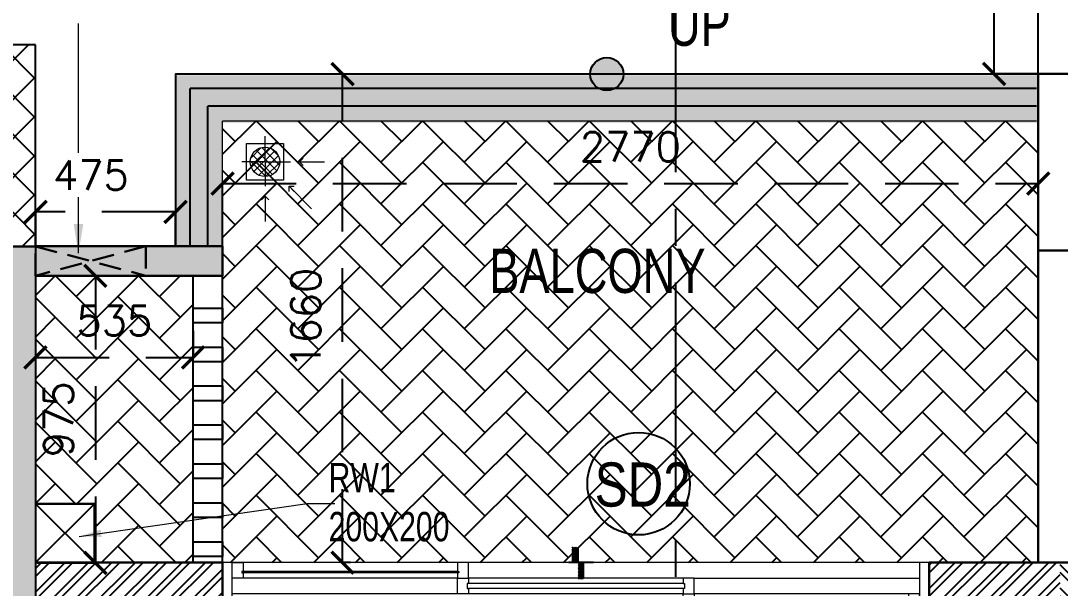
# Model space of a CAD drawing. Header units: millimetres. Extents: x 1180970 to 1231451, y -5737889 to -5695638.
# Drawn here: x 1202742 to 1206272, y -5702252 to -5700324 of the extents above; entities that cross this region are included whole.
import ezdxf
from ezdxf.enums import TextEntityAlignment as Align

# ---------------------------------------------------------------- set-up
doc = ezdxf.new("R2010")
doc.units = ezdxf.units.MM
doc.header["$LTSCALE"] = 1000
doc.header["$MEASUREMENT"] = 0
for name, pattern in [('2BHK-A - BACK$0$AUDIT_D_120904163729-0', [0]), ('2BHK-A - BACK$2$HIDDEN', [0.375, 0.25, -0.125]), ('AUDIT_D_120904163729-0', [0]), ('T8(T9 IS SIMILAR) - GROUND FLOOR - DIMENSION & TEXTING$0$AUDIT_D_120904163729-0', [0]), ('T8(T9 IS SIMILAR) - GROUND FLOOR - DIMENSION & TEXTING$0$HIDDEN', [0.375, 0.25, -0.125]), ('T8(T9 IS SIMILAR) - GROUND FLOOR ELEVATION$0$AUDIT_D_120904163729-0', [0]), ('T8_REFUGE COLUMNS$0$CENTER2', [1.125, 0.75, -0.125, 0.125, -0.125])]:
    doc.linetypes.add(name, pattern=pattern)
doc.layers.get('0').update_dxf_attribs({"linetype": 'AUDIT_D_120904163729-0'})
for name, color, linetype in [('2BHK-A - BACK$0$A-HATCH -160', 251, '2BHK-A - BACK$0$AUDIT_D_120904163729-0'), ('2BHK-A - BACK$0$a-tile drop', 3, 'Continuous'), ('2BHK-A - BACK$0$APT PLANS-typ$0$TILEDROP', 3, 'Continuous'), ('2BHK-A - BACK$1$A-DECK SUNK 125', 8, 'Continuous'), ('2BHK-A - BACK$1$A-Elev Feature-Chajja', 13, 'Continuous'), ('2BHK-A - BACK$1$CUT-OUT', 49, 'Continuous'), ('2BHK-A - BACK$1$ELE 1', 1, 'Continuous'), ('A-GARDEN PARTITION', 1, 'Continuous'), ('T8(T9 IS SIMILAR) - GROUND FLOOR - DIMENSION & TEXTING$0$A-DIMENSIONS', 2, 'T8(T9 IS SIMILAR) - GROUND FLOOR - DIMENSION & TEXTING$0$HIDDEN'), ('T8(T9 IS SIMILAR) - GROUND FLOOR - DIMENSION & TEXTING$0$A-RWS NOS.', 1, 'T8(T9 IS SIMILAR) - GROUND FLOOR - DIMENSION & TEXTING$0$AUDIT_D_120904163729-0'), ('T8(T9 IS SIMILAR) - GROUND FLOOR - DIMENSION & TEXTING$0$a-window-no', 125, 'Continuous'), ('T8(T9 IS SIMILAR) - GROUND FLOOR ELEVATION$0$A-WALL HATCH', 252, 'T8(T9 IS SIMILAR) - GROUND FLOOR ELEVATION$0$AUDIT_D_120904163729-0'), ('T8(T9 IS SIMILAR) - GROUND FLOOR ELEVATION$0$A-WALL-FEATURES', 6, 'T8(T9 IS SIMILAR) - GROUND FLOOR ELEVATION$0$AUDIT_D_120904163729-0'), ('T8(T9 IS SIMILAR) - GROUND FLOOR$0$$0$A-DECK SUNK 125', 8, 'Continuous'), ('T8(T9 IS SIMILAR) - GROUND FLOOR$0$B-AR-ANNO-E DECK FLOOR$0$a-text', 4, 'Continuous'), ('T8(T9 IS SIMILAR) - GROUND FLOOR$1$STAIRS', 1, 'Continuous'), ('T8_REFUGE COLUMNS$0$A-CENTERLINE', 193, 'T8_REFUGE COLUMNS$0$CENTER2'), ('T8_REFUGE COLUMNS$0$A-RCC COLS', 3, 'Continuous')]:
    doc.layers.add(name, color=color, linetype=linetype)
for name, color, linetype, lineweight in [('2BHK-A - BACK$1$$0$a-TOI-fixtures', 251, 'Continuous', 0), ('2BHK-A - BACK$1$A-WALL- 160', 6, 'Continuous', 30), ('2BHK-A - BACK$1$Ele', 8, 'Continuous', 15), ('2BHK-A - BACK$1$Window', 4, 'Continuous', 20), ('2BHK-A - BACK$2$a-TOI-fixtures', 251, 'Continuous', 0), ('T8(T9 IS SIMILAR) - GROUND FLOOR - DIMENSION & TEXTING$0$a-Text', 4, 'Continuous', 0), ('T8(T9 IS SIMILAR) - GROUND FLOOR - DIMENSION & TEXTING$0$R0-18-10-2014-T1-1st Podium Floor Plan$0$Text', 2, 'Continuous', 0), ('T8(T9 IS SIMILAR) - GROUND FLOOR$0$a-Text', 4, 'Continuous', 0), ('T8(T9 IS SIMILAR) - GROUND FLOOR$0$D&W', 8, 'Continuous', 25)]:
    doc.layers.add(name, color=color, linetype=linetype, lineweight=lineweight)
doc.layers.add('T8_REFUGE COLUMNS$0$COL-HATCH', color=7, linetype='Continuous', lineweight=25, true_color=0xa3a3a3)
doc.styles.add('2BHK-A - BACK$1$Romans 1', font='romans.shx', dxfattribs={"height": 100})
doc.styles.add('T8(T9 IS SIMILAR) - GROUND FLOOR - DIMENSION & TEXTING$0$ARIAL ARROW', font='swisscl.ttf')
doc.styles.add('T8(T9 IS SIMILAR) - GROUND FLOOR - DIMENSION & TEXTING$0$LODHA STANDERD', font='sanss___.ttf')
doc.styles.add('T8(T9 IS SIMILAR) - GROUND FLOOR - DIMENSION & TEXTING$0$Romans 1', font='romans.shx', dxfattribs={"height": 100})
doc.styles.add('T8(T9 IS SIMILAR) - GROUND FLOOR - DIMENSION & TEXTING$0$Tahoma', font='tahoma.ttf')
doc.styles.add('T8(T9 IS SIMILAR) - GROUND FLOOR$0$ARIAL ARROW', font='swisscl.ttf')
doc.dimstyles.new('2BHK-A - BACK$1$ALPINE S', dxfattribs={"dimscale": 0, "dimtxt": 100, "dimasz": 75, "dimexe": 0, "dimexo": 0, "dimgap": 75, "dimtad": 1, "dimdec": 0, "dimzin": 0, "dimdsep": 46, "dimtxsty": '2BHK-A - BACK$1$Romans 1', "dimblk": '2BHK-A - BACK$1$_ArchTick', "dimcen": 0.09, "dimclrd": 256, "dimclre": 256, "dimclrt": 7, "dimadec": 0, "dimazin": 0, "dimtfac": 1, "dimtdec": 0, "dimtofl": 0, "dimtmove": 1, "dimatfit": 0, "dimldrblk": '2BHK-A - BACK$1$_Open90', "dimfxl": 1, "dimtolj": 1, "dimtzin": 0, "dimarcsym": 0})
doc.dimstyles.new('T8(T9 IS SIMILAR) - GROUND FLOOR - DIMENSION & TEXTING$0$ALPINE S', dxfattribs={"dimscale": 0, "dimtxt": 100, "dimasz": 75, "dimexe": 0, "dimexo": 0, "dimgap": 75, "dimtad": 1, "dimdec": 0, "dimzin": 0, "dimdsep": 46, "dimtxsty": 'T8(T9 IS SIMILAR) - GROUND FLOOR - DIMENSION & TEXTING$0$Romans 1', "dimblk": 'T8(T9 IS SIMILAR) - GROUND FLOOR - DIMENSION & TEXTING$0$_ArchTick', "dimcen": 0.09, "dimclrd": 256, "dimclre": 256, "dimclrt": 7, "dimadec": 0, "dimazin": 0, "dimtfac": 1, "dimtdec": 0, "dimtofl": 0, "dimtmove": 1, "dimatfit": 0, "dimldrblk": 'T8(T9 IS SIMILAR) - GROUND FLOOR - DIMENSION & TEXTING$0$_Open90', "dimfxl": 1, "dimtolj": 1, "dimtzin": 0, "dimarcsym": 0})
doc.dimstyles.new('T8(T9 IS SIMILAR) - GROUND FLOOR - DIMENSION & TEXTING$0$SAMATA STD', dxfattribs={"dimtxt": 100, "dimasz": 50, "dimexe": 50, "dimexo": 50, "dimgap": 10, "dimtad": 0, "dimdec": 0, "dimrnd": 5, "dimzin": 0, "dimdsep": 46, "dimtxsty": 'T8(T9 IS SIMILAR) - GROUND FLOOR - DIMENSION & TEXTING$0$Tahoma', "dimblk": 'T8(T9 IS SIMILAR) - GROUND FLOOR - DIMENSION & TEXTING$0$_Origin2', "dimcen": -50, "dimdle": 50, "dimclrd": 7, "dimclre": 7, "dimclrt": 7, "dimadec": 0, "dimazin": 0, "dimtfac": 1, "dimtdec": 0, "dimtmove": 1, "dimatfit": 3, "dimfxl": 150, "dimtfill": 1, "dimtolj": 1, "dimtzin": 0, "dimlwd": -1, "dimlwe": -1, "dimarcsym": 0})

# ---------------------------------------------------------------- blocks, each defined once
blk = doc.blocks.new('2BHK-A - BACK$1$2400')
at = {"layer": '2BHK-A - BACK$1$Window', "color": 1, "lineweight": 13}
for p, q in [((1151176.5, -5692111.9), (1148842.5, -5692111.9)), ((1149607.5, -5692111.9), (1148880, -5692111.9)), ((1149607.5, -5692165.3), (1148880, -5692165.3)), ((1150373.7, -5692165.3), (1149645, -5692165.3)), ((1150411.2, -5692165.3), (1151176.5, -5692165.3)), ((1149607.5, -5692218.6), (1148842.5, -5692218.6)), ((1150373.7, -5692218.6), (1149645, -5692218.6)), ((1151139, -5692218.6), (1150411.2, -5692218.6)), ((1150373.7, -5692271.9), (1148842.5, -5692271.9)), ((1151139, -5692271.9), (1150411.2, -5692271.9))]:
    blk.add_line(p, q, dxfattribs=at)
at = {"layer": '2BHK-A - BACK$1$Window', "color": 5, "lineweight": 13}
for p, q in [((1149607.5, -5692142.2), (1148880, -5692142.2)), ((1149607.5, -5692146.7), (1148880, -5692146.7)), ((1150373.7, -5692183.8), (1149645, -5692183.8)), ((1150373.7, -5692200), (1149645, -5692200)), ((1151139, -5692237.2), (1150411.2, -5692237.2)), ((1151139, -5692253.3), (1150411.2, -5692253.3))]:
    blk.add_line(p, q, dxfattribs=at)
at = {"layer": '2BHK-A - BACK$1$Window', "color": 4, "lineweight": 13}
for points in [[(1148842.5, -5692111.9), (1148809.5, -5692111.9), (1148809.5, -5692271.9), (1148842.5, -5692271.9)], [(1148880, -5692146.7), (1148880, -5692165.3), (1148842.5, -5692165.3), (1148842.5, -5692111.9), (1148880, -5692111.9), (1148880, -5692142.2), (1148875.5, -5692142.2), (1148875.5, -5692146.7)], [(1149607.5, -5692146.7), (1149607.5, -5692165.3), (1149645, -5692165.3), (1149645, -5692111.9), (1149607.5, -5692111.9), (1149607.5, -5692142.2), (1149612, -5692142.2), (1149612, -5692146.7)], [(1151209.5, -5692111.9), (1151176.5, -5692111.9), (1151176.5, -5692271.9), (1151209.5, -5692271.9)], [(1149645, -5692200), (1149645, -5692218.6), (1149607.5, -5692218.6), (1149607.5, -5692165.3), (1149645, -5692165.3), (1149645, -5692183.8), (1149640.5, -5692183.8), (1149640.5, -5692200)], [(1150373.7, -5692200), (1150373.7, -5692218.6), (1150411.2, -5692218.6), (1150411.2, -5692165.3), (1150373.7, -5692165.3), (1150373.7, -5692183.8), (1150378.2, -5692183.8), (1150378.2, -5692200)], [(1150411.2, -5692253.3), (1150411.2, -5692271.9), (1150373.7, -5692271.9), (1150373.7, -5692218.6), (1150411.2, -5692218.6), (1150411.2, -5692237.2), (1150406.7, -5692237.2), (1150406.7, -5692253.3)], [(1151139, -5692253.3), (1151139, -5692271.9), (1151176.5, -5692271.9), (1151176.5, -5692218.6), (1151139, -5692218.6), (1151139, -5692237.2), (1151143.5, -5692237.2), (1151143.5, -5692253.3)]]:
    blk.add_lwpolyline(points, close=True, dxfattribs=at)
blk = doc.blocks.new('2BHK-A - BACK$0$TILE DROP -x')
at = {"layer": '2BHK-A - BACK$0$APT PLANS-typ$0$TILEDROP'}
h = blk.add_hatch(dxfattribs=at)
h.set_pattern_fill('ACET-2D-ANSI31', color=8, scale=27, angle=90, style=0)
h.set_pattern_definition([(135, (583590.9237, -2384968.1492), (-2.3864853865, -2.3864853865), [])])
h.paths.add_polyline_path([(-58303, -19205.9), (-58303, -19151.2), (-58284.2, -19151.2), (-58284.2, -19205.9)])
edge = h.paths.add_edge_path()
edge.add_line((-58303, -19258.5), (-58323.9, -19258.5))
edge.add_line((-58303, -19205.9), (-58303, -19258.5))
edge.add_line((-58323.7, -19205.9), (-58303, -19205.9))
edge.add_line((-58323.7, -19258.5), (-58323.7, -19205.9))
at = {"layer": '2BHK-A - BACK$0$APT PLANS-typ$0$TILEDROP', "color": 1}
blk.add_line((-58252, -19205.9), (-58336, -19205.9), dxfattribs=at)
at = {"layer": '2BHK-A - BACK$0$APT PLANS-typ$0$TILEDROP', "color": 20, "const_width": 3}
for points in [[(-58284.2, -19205.9), (-58284.2, -19151.2)], [(-58303, -19258.5), (-58303, -19205.9)], [(-58303, -19205.9), (-58284.2, -19205.9)]]:
    blk.add_lwpolyline(points, dxfattribs=at)
blk = doc.blocks.new('2BHK-A - BACK$2$$0$Type-A-First Floor Plan-bottom-up$0$FLOOR TRAP-flat-6')
h = blk.add_hatch()
h.set_pattern_fill('ACET-2D-_USER', color=0, scale=20, angle=45, style=0, double=1, pattern_type=0)
h.set_pattern_definition([(45, (-789896.981, 5385770.066), (-14.142135624, 14.142135624), []), (135, (-789896.981, 5385770.066), (-14.142135624, -14.142135624), [])])
edge = h.paths.add_edge_path()
edge.add_arc((150, 150), 50, 0, 360)
at = {"color": 0}
for q in [(150, 228.6), (67.6, 150), (237.4, 150), (150, 63.6)]:
    blk.add_line((150, 150), q, dxfattribs=at)
blk.add_lwpolyline([(87.5, 212.5), (212.5, 212.5), (212.5, 87.5), (87.5, 87.5)], close=True, dxfattribs=at)
blk.add_circle((150, 150), 50, dxfattribs=at)
blk = doc.blocks.new('2BHK-A - BACK$1$_ArchTick')
at = {"color": 0, "linetype": 'ByBlock', "const_width": 0.15}
blk.add_lwpolyline([(-0.5, -0.5), (0.5, 0.5)], dxfattribs=at)
blk = doc.blocks.new('2BHK-A - BACK$1$_Open90')
at = {"color": 0, "linetype": 'ByBlock', "lineweight": -2}
for p, q in [((0, 0), (-1, 0)), ((-0.5, 0.5), (0, 0)), ((0, 0), (-0.5, -0.5))]:
    blk.add_line(p, q, dxfattribs=at)
blk = doc.blocks.new('T8_REFUGE COLUMNS')
at = {"layer": 'T8_REFUGE COLUMNS$0$COL-HATCH', "linetype": 'ByBlock'}
h = blk.add_hatch(color=256, dxfattribs=at)
h.dxf.hatch_style = 1
h.paths.add_polyline_path([(1202492.1, -5701089.9), (1202792.1, -5701089.9), (1202792.1, -5705299.9), (1202492.1, -5705299.9)])
at = {"layer": 'T8_REFUGE COLUMNS$0$A-CENTERLINE'}
blk.add_line((1204967.1, -5719963), (1204967.1, -5698299.6), dxfattribs=at)
at = {"layer": 'T8_REFUGE COLUMNS$0$A-RCC COLS', "linetype": 'ByBlock'}
blk.add_lwpolyline([(1202492.1, -5701089.9), (1202792.1, -5701089.9), (1202792.1, -5705299.9), (1202492.1, -5705299.9)], close=True, dxfattribs=at)
blk = doc.blocks.new('T8(T9 IS SIMILAR) - GROUND FLOOR ELEVATION')
at = {"layer": 'T8(T9 IS SIMILAR) - GROUND FLOOR ELEVATION$0$A-WALL HATCH', "linetype": 'ByBlock'}
h = blk.add_hatch(dxfattribs=at)
h.set_pattern_fill('ANSI37', color=256, scale=750)
h.set_pattern_definition([(45, (-0.1, -0.21), (-66.2912607, 66.2912607), []), (135, (-0.1, -0.21), (-66.2912607, -66.2912607), [])])
h.paths.add_polyline_path([(1186632.3, -5709913.9), (1186432.3, -5709913.9), (1186432.3, -5708154.2), (1186632.3, -5708154.2)])
h.paths.add_polyline_path([(1190032.3, -5708154), (1190232.6, -5708154), (1190232.6, -5709913.7), (1190032.3, -5709913.7)])
h.paths.add_polyline_path([(1202792.3, -5700405.8), (1202592.3, -5700405.8), (1202592.3, -5701090.3), (1202792.3, -5701090.3)])
h.paths.add_polyline_path([(1209952.2, -5700405.8), (1209752.2, -5700405.8), (1209752.2, -5701092), (1209952.2, -5701092)])
h.paths.add_polyline_path([(1222512.1, -5708154), (1222311.7, -5708154), (1222311.7, -5709913.7), (1222512.1, -5709913.7)])
h.paths.add_polyline_path([(1225912.1, -5709913.9), (1226112.1, -5709913.9), (1226112.1, -5708154.2), (1225912.1, -5708154.2)])
h.paths.add_polyline_path([(1209852.3, -5729369.1), (1210052.3, -5729369.1), (1210052.3, -5728684.2), (1209852.3, -5728684.2)])
h.paths.add_polyline_path([(1202692.1, -5729369.1), (1202492, -5729369.1), (1202492, -5728684.2), (1202692.1, -5728684.2)])
at = {"layer": 'T8(T9 IS SIMILAR) - GROUND FLOOR ELEVATION$0$A-WALL-FEATURES', "linetype": 'ByBlock'}
blk.add_lwpolyline([(1202792.3, -5700405.8), (1202592.3, -5700405.8), (1202592.3, -5701090.3), (1202792.3, -5701090.3)], close=True, dxfattribs=at)
blk = doc.blocks.new('T8(T9 IS SIMILAR) - GROUND FLOOR$1$A$C29262D9E')
at = {"layer": 'T8(T9 IS SIMILAR) - GROUND FLOOR$1$STAIRS'}
h = blk.add_hatch(color=7, dxfattribs=at)
edge = h.paths.add_edge_path()
edge.add_arc((0, 0), 0.075, 0, 360)
at = {"layer": 'T8(T9 IS SIMILAR) - GROUND FLOOR$1$STAIRS', "color": 7}
blk.add_circle((0, 0), 0.075, dxfattribs=at)
blk = doc.blocks.new('T8(T9 IS SIMILAR) - GROUND FLOOR - DIMENSION & TEXTING$0$_ArchTick')
at = {"color": 0, "linetype": 'ByBlock', "const_width": 0.15}
blk.add_lwpolyline([(-0.5, -0.5), (0.5, 0.5)], dxfattribs=at)
blk = doc.blocks.new('*D674')
at = {"layer": 'T8(T9 IS SIMILAR) - GROUND FLOOR - DIMENSION & TEXTING$0$A-DIMENSIONS', "linetype": 'T8(T9 IS SIMILAR) - GROUND FLOOR - DIMENSION & TEXTING$0$HIDDEN', "lineweight": -2, "transparency": 16777216}
for p, q in [((1202791.9, -5701377.5), (1202791.9, -5701467.8)), ((1203327.3, -5701377.5), (1203327.3, -5701467.8))]:
    blk.add_line(p, q, dxfattribs=at)
at = {"layer": 'T8(T9 IS SIMILAR) - GROUND FLOOR - DIMENSION & TEXTING$0$A-DIMENSIONS', "lineweight": -2, "transparency": 16777216}
blk.add_line((1202791.9, -5701467.8), (1203327.3, -5701467.8), dxfattribs=at)
at = {"layer": 'T8(T9 IS SIMILAR) - GROUND FLOOR - DIMENSION & TEXTING$0$A-DIMENSIONS', "linetype": 'ByBlock', "lineweight": -2, "transparency": 16777216, "xscale": 75, "yscale": 75, "zscale": 75, "rotation": 180}
blk.add_blockref('T8(T9 IS SIMILAR) - GROUND FLOOR - DIMENSION & TEXTING$0$_ArchTick', (1202791.9, -5701467.8), dxfattribs=at)
at = {"layer": 'T8(T9 IS SIMILAR) - GROUND FLOOR - DIMENSION & TEXTING$0$A-DIMENSIONS', "linetype": 'ByBlock', "lineweight": -2, "transparency": 16777216, "xscale": 75, "yscale": 75, "zscale": 75}
blk.add_blockref('T8(T9 IS SIMILAR) - GROUND FLOOR - DIMENSION & TEXTING$0$_ArchTick', (1203327.3, -5701467.8), dxfattribs=at)
at = {"layer": 'T8(T9 IS SIMILAR) - GROUND FLOOR - DIMENSION & TEXTING$0$A-DIMENSIONS', "color": 7, "linetype": 'ByBlock', "transparency": 16777216, "insert": (1203059.6, -5701342.8), "char_height": 100, "attachment_point": 5, "style": 'T8(T9 IS SIMILAR) - GROUND FLOOR - DIMENSION & TEXTING$0$Romans 1'}
blk.add_mtext('\\A1;535', dxfattribs=at)
blk = doc.blocks.new('T8(T9 IS SIMILAR) - GROUND FLOOR - DIMENSION & TEXTING$0$_Open90')
at = {"color": 0, "linetype": 'ByBlock', "lineweight": -2}
for p, q in [((-0.5, 0.5), (0, 0)), ((0, 0), (-1, 0)), ((0, 0), (-0.5, -0.5))]:
    blk.add_line(p, q, dxfattribs=at)
blk = doc.blocks.new('*D675')
at = {"layer": 'T8(T9 IS SIMILAR) - GROUND FLOOR - DIMENSION & TEXTING$0$A-DIMENSIONS', "linetype": 'T8(T9 IS SIMILAR) - GROUND FLOOR - DIMENSION & TEXTING$0$HIDDEN', "lineweight": -2, "transparency": 16777216}
for p, q in [((1202798.4, -5701190.3), (1202995.4, -5701190.3)), ((1202798.4, -5702165.8), (1202995.4, -5702165.8))]:
    blk.add_line(p, q, dxfattribs=at)
at = {"layer": 'T8(T9 IS SIMILAR) - GROUND FLOOR - DIMENSION & TEXTING$0$A-DIMENSIONS', "lineweight": -2, "transparency": 16777216}
blk.add_line((1202995.4, -5701190.3), (1202995.4, -5702165.8), dxfattribs=at)
at = {"layer": 'T8(T9 IS SIMILAR) - GROUND FLOOR - DIMENSION & TEXTING$0$A-DIMENSIONS', "linetype": 'ByBlock', "lineweight": -2, "transparency": 16777216, "xscale": 75, "yscale": 75, "zscale": 75}
for p, rotation in [((1202995.4, -5701190.3), 90), ((1202995.4, -5702165.8), 270)]:
    blk.add_blockref('T8(T9 IS SIMILAR) - GROUND FLOOR - DIMENSION & TEXTING$0$_ArchTick', p, dxfattribs=dict(at, rotation=rotation))
at = {"layer": 'T8(T9 IS SIMILAR) - GROUND FLOOR - DIMENSION & TEXTING$0$A-DIMENSIONS', "color": 7, "linetype": 'ByBlock', "transparency": 16777216, "insert": (1202870.4, -5701678), "char_height": 100, "attachment_point": 5, "rotation": 90, "style": 'T8(T9 IS SIMILAR) - GROUND FLOOR - DIMENSION & TEXTING$0$Romans 1'}
blk.add_mtext('\\A1;975', dxfattribs=at)
blk = doc.blocks.new('*D676')
at = {"layer": 'T8(T9 IS SIMILAR) - GROUND FLOOR - DIMENSION & TEXTING$0$A-DIMENSIONS', "linetype": 'T8(T9 IS SIMILAR) - GROUND FLOOR - DIMENSION & TEXTING$0$HIDDEN', "lineweight": -2, "transparency": 16777216}
for p, q in [((1203427.3, -5701091.3), (1203427.3, -5700876.8)), ((1206197.3, -5701091.3), (1206197.3, -5700876.8))]:
    blk.add_line(p, q, dxfattribs=at)
at = {"layer": 'T8(T9 IS SIMILAR) - GROUND FLOOR - DIMENSION & TEXTING$0$A-DIMENSIONS', "lineweight": -2, "transparency": 16777216}
blk.add_line((1203427.3, -5700876.8), (1206197.3, -5700876.8), dxfattribs=at)
at = {"layer": 'T8(T9 IS SIMILAR) - GROUND FLOOR - DIMENSION & TEXTING$0$A-DIMENSIONS', "linetype": 'ByBlock', "lineweight": -2, "transparency": 16777216, "xscale": 75, "yscale": 75, "zscale": 75, "rotation": 180}
blk.add_blockref('T8(T9 IS SIMILAR) - GROUND FLOOR - DIMENSION & TEXTING$0$_ArchTick', (1203427.3, -5700876.8), dxfattribs=at)
at = {"layer": 'T8(T9 IS SIMILAR) - GROUND FLOOR - DIMENSION & TEXTING$0$A-DIMENSIONS', "linetype": 'ByBlock', "lineweight": -2, "transparency": 16777216, "xscale": 75, "yscale": 75, "zscale": 75}
blk.add_blockref('T8(T9 IS SIMILAR) - GROUND FLOOR - DIMENSION & TEXTING$0$_ArchTick', (1206197.3, -5700876.8), dxfattribs=at)
at = {"layer": 'T8(T9 IS SIMILAR) - GROUND FLOOR - DIMENSION & TEXTING$0$A-DIMENSIONS', "color": 7, "linetype": 'ByBlock', "transparency": 16777216, "insert": (1204812.3, -5700751.8), "char_height": 100, "attachment_point": 5, "style": 'T8(T9 IS SIMILAR) - GROUND FLOOR - DIMENSION & TEXTING$0$Romans 1'}
blk.add_mtext('\\A1;2770', dxfattribs=at)
blk = doc.blocks.new('*D677')
at = {"layer": 'T8(T9 IS SIMILAR) - GROUND FLOOR - DIMENSION & TEXTING$0$A-DIMENSIONS', "linetype": 'T8(T9 IS SIMILAR) - GROUND FLOOR - DIMENSION & TEXTING$0$HIDDEN', "lineweight": -2, "transparency": 16777216}
for p, q in [((1203861.5, -5700504.6), (1203835, -5700504.6)), ((1203861.6, -5702164.8), (1203835, -5702164.8))]:
    blk.add_line(p, q, dxfattribs=at)
at = {"layer": 'T8(T9 IS SIMILAR) - GROUND FLOOR - DIMENSION & TEXTING$0$A-DIMENSIONS', "lineweight": -2, "transparency": 16777216}
blk.add_line((1203835, -5702164.8), (1203835, -5700504.6), dxfattribs=at)
at = {"layer": 'T8(T9 IS SIMILAR) - GROUND FLOOR - DIMENSION & TEXTING$0$A-DIMENSIONS', "linetype": 'ByBlock', "lineweight": -2, "transparency": 16777216, "xscale": 75, "yscale": 75, "zscale": 75}
for p, rotation in [((1203835, -5700504.6), 90), ((1203835, -5702164.8), 270)]:
    blk.add_blockref('T8(T9 IS SIMILAR) - GROUND FLOOR - DIMENSION & TEXTING$0$_ArchTick', p, dxfattribs=dict(at, rotation=rotation))
at = {"layer": 'T8(T9 IS SIMILAR) - GROUND FLOOR - DIMENSION & TEXTING$0$A-DIMENSIONS', "color": 7, "linetype": 'ByBlock', "transparency": 16777216, "insert": (1203710, -5701334.7), "char_height": 100, "attachment_point": 5, "rotation": 90, "style": 'T8(T9 IS SIMILAR) - GROUND FLOOR - DIMENSION & TEXTING$0$Romans 1'}
blk.add_mtext('\\A1;1660', dxfattribs=at)
blk = doc.blocks.new('T8(T9 IS SIMILAR) - GROUND FLOOR - DIMENSION & TEXTING$0$WINDOW TAG')
at = {"layer": 'T8(T9 IS SIMILAR) - GROUND FLOOR - DIMENSION & TEXTING$0$a-window-no'}
blk.add_circle((0, 0), 174.1, dxfattribs=at)
at = {"layer": 'T8(T9 IS SIMILAR) - GROUND FLOOR - DIMENSION & TEXTING$0$a-window-no', "style": 'T8(T9 IS SIMILAR) - GROUND FLOOR - DIMENSION & TEXTING$0$LODHA STANDERD'}
blk.add_attdef('WINDOW', text='', height=150, dxfattribs=at).set_placement((11.3, 2.8), align=Align.MIDDLE_CENTER)
blk = doc.blocks.new('T8(T9 IS SIMILAR) - GROUND FLOOR - DIMENSION & TEXTING$0$_Origin2')
at = {"color": 0, "linetype": 'ByBlock', "lineweight": -2}
blk.add_line((-0.5, 0), (-1, 0), dxfattribs=at)
for radius in [0.5, 0.25]:
    blk.add_circle((0, 0), radius, dxfattribs=at)
blk = doc.blocks.new('*D378')
at = {"layer": 'T8(T9 IS SIMILAR) - GROUND FLOOR - DIMENSION & TEXTING$0$A-DIMENSIONS', "linetype": 'T8(T9 IS SIMILAR) - GROUND FLOOR - DIMENSION & TEXTING$0$HIDDEN', "lineweight": -2, "transparency": 16777216}
for p, q in [((1202792.7, -5701090.3), (1202792.7, -5700973)), ((1203267.5, -5701089.9), (1203267.5, -5700973))]:
    blk.add_line(p, q, dxfattribs=at)
at = {"layer": 'T8(T9 IS SIMILAR) - GROUND FLOOR - DIMENSION & TEXTING$0$A-DIMENSIONS', "lineweight": -2, "transparency": 16777216}
blk.add_line((1203267.5, -5700973), (1202792.7, -5700973), dxfattribs=at)
at = {"layer": 'T8(T9 IS SIMILAR) - GROUND FLOOR - DIMENSION & TEXTING$0$A-DIMENSIONS', "linetype": 'ByBlock', "lineweight": -2, "transparency": 16777216, "xscale": 75, "yscale": 75, "zscale": 75}
blk.add_blockref('T8(T9 IS SIMILAR) - GROUND FLOOR - DIMENSION & TEXTING$0$_ArchTick', (1203267.5, -5700973), dxfattribs=at)
at = {"layer": 'T8(T9 IS SIMILAR) - GROUND FLOOR - DIMENSION & TEXTING$0$A-DIMENSIONS', "color": 7, "linetype": 'ByBlock', "transparency": 16777216, "insert": (1202980.1, -5700848), "char_height": 100, "attachment_point": 5, "style": 'T8(T9 IS SIMILAR) - GROUND FLOOR - DIMENSION & TEXTING$0$Romans 1', "bg_fill": 3, "box_fill_scale": 1.25, "bg_fill_color": 256, "bg_fill_true_color": 13158600, "bg_fill_transparency": 0}
blk.add_mtext('\\A1;475', dxfattribs=at)
at = {"layer": 'T8(T9 IS SIMILAR) - GROUND FLOOR - DIMENSION & TEXTING$0$A-DIMENSIONS', "linetype": 'ByBlock', "lineweight": -2, "transparency": 16777216, "xscale": 75, "yscale": 75, "zscale": 75, "rotation": 180}
blk.add_blockref('T8(T9 IS SIMILAR) - GROUND FLOOR - DIMENSION & TEXTING$0$_ArchTick', (1202792.7, -5700973), dxfattribs=at)
blk = doc.blocks.new('*D492')
at = {"layer": 'T8(T9 IS SIMILAR) - GROUND FLOOR - DIMENSION & TEXTING$0$A-DIMENSIONS', "linetype": 'T8(T9 IS SIMILAR) - GROUND FLOOR - DIMENSION & TEXTING$0$HIDDEN', "lineweight": -2, "transparency": 16777216}
for p, q in [((1206199.5, -5697816.1), (1206047.7, -5697816.1)), ((1206199, -5700504), (1206047.7, -5700504))]:
    blk.add_line(p, q, dxfattribs=at)
at = {"layer": 'T8(T9 IS SIMILAR) - GROUND FLOOR - DIMENSION & TEXTING$0$A-DIMENSIONS', "lineweight": -2, "transparency": 16777216}
blk.add_line((1206047.7, -5700504), (1206047.7, -5697816.1), dxfattribs=at)
at = {"layer": 'T8(T9 IS SIMILAR) - GROUND FLOOR - DIMENSION & TEXTING$0$A-DIMENSIONS', "linetype": 'ByBlock', "lineweight": -2, "transparency": 16777216, "xscale": 75, "yscale": 75, "zscale": 75}
for p, rotation in [((1206047.7, -5697816.1), 90), ((1206047.7, -5700504), 270)]:
    blk.add_blockref('T8(T9 IS SIMILAR) - GROUND FLOOR - DIMENSION & TEXTING$0$_ArchTick', p, dxfattribs=dict(at, rotation=rotation))
at = {"layer": 'T8(T9 IS SIMILAR) - GROUND FLOOR - DIMENSION & TEXTING$0$A-DIMENSIONS', "color": 7, "linetype": 'ByBlock', "transparency": 16777216, "insert": (1205922.7, -5699160.1), "char_height": 100, "attachment_point": 5, "rotation": 90, "style": 'T8(T9 IS SIMILAR) - GROUND FLOOR - DIMENSION & TEXTING$0$Romans 1'}
blk.add_mtext('\\A1;2688', dxfattribs=at)
blk = doc.blocks.new('2BHK-A - BACK$1$A$C1DA736AB')
at = {"color": 0, "linetype": 'ByBlock'}
for points in [[(117, 0.4, 0), (202.3, 0.4, 0)], [(81.7, -82.8, 0), (158.2, -159.9, 0)], [(0.4, -117, 0), (0.4, -202.3, 0)]]:
    blk.add_leader(points, dimstyle='2BHK-A - BACK$1$ALPINE S', override={"dimscale": 1, "dimasz": 25, "dimtad": 0, "dimfxl": 5, "dimtfill": 1, "dimarcsym": 1}, dxfattribs=at)
blk = doc.blocks.new('2BHK-A - BACK')
at = {"layer": '2BHK-A - BACK$0$A-HATCH -160', "linetype": 'ByBlock'}
h = blk.add_hatch(dxfattribs=at)
h.set_pattern_fill('ZIGZAG', color=256, scale=250)
h.set_pattern_definition([(9e-15, (-0.22, 0.45), (31.25, 31.25), [31.25, -31.25]), (90, (31.03, 0.45), (-31.25, 31.25), [31.25, -31.25])])
h.paths.add_polyline_path([(1196642.1, -5706299.9), (1198342.2, -5706299.9), (1198342.2, -5706399.9), (1196642.1, -5706399.9)])
h.paths.add_polyline_path([(1199382.6, -5705299.9), (1199382.6, -5705199.9), (1201592.2, -5705199.9), (1201592.2, -5705299.9), (1200442.1, -5705299.9), (1200442.1, -5705399.9), (1200342.1, -5705399.9), (1200342.1, -5705299.9)])
h.paths.add_polyline_path([(1200442.1, -5706399.9), (1201341.8, -5706399.9), (1201341.8, -5706299.9), (1200442.1, -5706299.9)])
h.paths.add_polyline_path([(1202091.8, -5706299.9), (1202691.8, -5706299.9), (1202691.8, -5706399.9), (1202091.8, -5706399.9)])
h.paths.add_polyline_path([(1204892.1, -5708749.5), (1204992.1, -5708749.5), (1204992.1, -5707999.9), (1204892.1, -5707999.9)])
h.paths.add_polyline_path([(1204892.1, -5709649.5), (1204992.1, -5709649.5), (1204992.1, -5710549.5), (1204892.1, -5710549.5)])
h.paths.add_polyline_path([(1200142, -5708600.5), (1200257, -5708600.5), (1200257.1, -5708700.5), (1200042, -5708700.5), (1200042, -5708099.9), (1200142, -5708099.9)])
h.paths.add_polyline_path([(1202792.1, -5701189.9), (1203427.1, -5701189.9), (1203427.1, -5701089.9), (1202792.1, -5701089.9)])
h = blk.add_hatch(dxfattribs=at)
h.set_pattern_fill('ANSI32', color=256, scale=150)
h.paths.add_polyline_path([(1205827.1, -5702324.3), (1206272.1, -5702324.3), (1206272.1, -5702164.3), (1205827.1, -5702164.3)])
h.paths.add_polyline_path([(1202792.1, -5702324.3), (1202792.1, -5702164.3), (1203427.1, -5702164.3), (1203427.1, -5702324.3)])
at = {"layer": '2BHK-A - BACK$1$A-DECK SUNK 125'}
h = blk.add_hatch(dxfattribs=at)
h.set_pattern_fill('AR-HBONE', color=256, scale=25)
h.set_pattern_definition([(45, (54492.58, 14880.85), (1e-14, 141.4213562), [300, -100]), (135, (54563.29, 14951.56), (1e-14, 141.4213562), [300, -100])])
h.paths.add_polyline_path([(1206197.1, -5702164.3), (1206197.1, -5700664.3), (1203427.1, -5700664.3), (1203427.1, -5702164.3)])
h = blk.add_hatch(dxfattribs=at)
h.set_pattern_fill('AR-HBONE', color=256, scale=25)
h.paths.add_polyline_path([(1202792.1, -5701964.8), (1202992.3, -5701964.8), (1202992.3, -5702164.3), (1203327.1, -5702164.3), (1203327.1, -5701189.9), (1202792.1, -5701189.9)])
at = {"layer": '2BHK-A - BACK$1$A-Elev Feature-Chajja', "color": 4}
for points in [[(1203327.1, -5701349.8), (1203327.1, -5701299.8), (1203427.1, -5701299.8), (1203427.1, -5701349.8)], [(1203327.1, -5701482.2), (1203327.1, -5701432.2), (1203427.1, -5701432.2), (1203427.1, -5701482.2)], [(1203327.1, -5701614.6), (1203327.1, -5701564.6), (1203427.1, -5701564.6), (1203427.1, -5701614.6)], [(1203327.1, -5701747), (1203327.1, -5701697), (1203427.1, -5701697), (1203427.1, -5701747)], [(1203327.1, -5701879.4), (1203327.1, -5701829.4), (1203427.1, -5701829.4), (1203427.1, -5701879.4)], [(1203327.1, -5702011.7), (1203327.1, -5701961.7), (1203427.1, -5701961.7), (1203427.1, -5702011.7)], [(1203327.1, -5702144.1), (1203327.1, -5702094.1), (1203427.1, -5702094.1), (1203427.1, -5702144.1)]]:
    blk.add_lwpolyline(points, close=True, dxfattribs=at)
at = {"layer": '2BHK-A - BACK$1$A-WALL- 160', "color": 5, "linetype": '2BHK-A - BACK$2$HIDDEN', "ltscale": 0.3}
for p, q in [((1202792.1, -5701089.9), (1202792.1, -5701089.9)), ((1202792.3, -5701090.3), (1203167.1, -5701189.9)), ((1203167.1, -5701089.9), (1202792.4, -5701190.3))]:
    blk.add_line(p, q, dxfattribs=at)
at = {"layer": '2BHK-A - BACK$1$A-WALL- 160', "linetype": 'ByBlock'}
for p, q in [((1206347.1, -5701104.3), (1206197.1, -5701104.3)), ((1202792.1, -5702164.3), (1203427.1, -5702164.3)), ((1203427.1, -5702324.3), (1203427.1, -5702164.3)), ((1205827.1, -5702164.3), (1206272.1, -5702164.3)), ((1205827.1, -5702164.3), (1205827.1, -5702324.3))]:
    blk.add_line(p, q, dxfattribs=at)
for points in [[(1206197.1, -5702164.3), (1206197.1, -5700504.3), (1206347.1, -5700504.3), (1206347.1, -5702164.3)], [(1202792.1, -5701089.9), (1203427.1, -5701089.9), (1203427.1, -5701189.9), (1202792.1, -5701189.9)]]:
    blk.add_lwpolyline(points, dxfattribs=at)
at = {"layer": '2BHK-A - BACK$1$A-WALL- 160', "color": 5, "linetype": '2BHK-A - BACK$2$HIDDEN', "ltscale": 0.3}
blk.add_lwpolyline([(1203167.1, -5701189.9), (1202792.1, -5701189.9), (1202792.1, -5701089.9), (1203167.1, -5701089.9)], close=True, dxfattribs=at)
at = {"layer": '2BHK-A - BACK$1$CUT-OUT'}
for p, q in [((1203327.1, -5702164.3), (1203327.1, -5701189.9)), ((1203427.1, -5702164.3), (1203427.1, -5701189.9))]:
    blk.add_line(p, q, dxfattribs=at)
blk.add_lwpolyline([(1202792.1, -5701964.8), (1202992.3, -5701964.8), (1202992.3, -5702164.3), (1203327.1, -5702164.3), (1203327.1, -5701189.9), (1202792.1, -5701189.9)], close=True, dxfattribs=at)
at = {"layer": '2BHK-A - BACK$1$CUT-OUT', "linetype": 'ByBlock'}
blk.add_lwpolyline([(1202992.3, -5701964.8), (1202792.1, -5701964.8), (1202792.1, -5702164.3), (1202992.3, -5702164.3)], close=True, dxfattribs=at)
for points in [[(1202992.3, -5701964.8), (1202792.3, -5702164.8)], [(1202792.3, -5701964.8), (1202992.3, -5702164.1)]]:
    blk.add_lwpolyline(points, dxfattribs=at)
at = {"layer": '2BHK-A - BACK$1$Ele'}
for p, q in [((1206197.1, -5700504.3), (1203267.1, -5700504.3)), ((1203267.1, -5701089.9), (1203267.1, -5700504.3)), ((1206192.1, -5700664.3), (1203427.1, -5700664.3)), ((1203427.1, -5702164.3), (1203427.1, -5700664.3))]:
    blk.add_line(p, q, dxfattribs=at)
at = {"layer": '2BHK-A - BACK$1$ELE 1'}
for p, q in [((1206192.1, -5700554.3), (1203317.1, -5700554.3)), ((1203317.1, -5701089.6), (1203317.1, -5700554.3)), ((1206192.1, -5700614.3), (1203377.1, -5700614.3)), ((1203377.1, -5701089.6), (1203377.1, -5700614.3))]:
    blk.add_line(p, q, dxfattribs=at)
at = {"layer": '2BHK-A - BACK$0$a-tile drop', "extrusion": (0, 0, -1), "zscale": -1, "rotation": 180}
blk.add_blockref('2BHK-A - BACK$0$TILE DROP -x', (-1262938.9, -5721370.8), dxfattribs=at)
at = {"layer": '2BHK-A - BACK$1$$0$a-TOI-fixtures', "extrusion": (0, 0, -1), "xscale": -1, "zscale": -1, "rotation": 270}
blk.add_blockref('2BHK-A - BACK$2$$0$Type-A-First Floor Plan-bottom-up$0$FLOOR TRAP-flat-6', (-1203721.6, -5700953.1), dxfattribs=at)
at = {"layer": '2BHK-A - BACK$1$A-WALL- 160', "linetype": 'ByBlock'}
blk.add_blockref('2BHK-A - BACK$1$2400', (54617.6, -10052.4), dxfattribs=at)
at = {"layer": '2BHK-A - BACK$2$a-TOI-fixtures'}
blk.add_blockref('2BHK-A - BACK$1$A$C1DA736AB', (1203571.6, -5700803.1), dxfattribs=at)
blk = doc.blocks.new('T8(T9 IS SIMILAR) - GROUND FLOOR')
at = {"layer": 'T8(T9 IS SIMILAR) - GROUND FLOOR$0$D&W', "linetype": 'ByBlock'}
for name in ['T8_REFUGE COLUMNS', '2BHK-A - BACK']:
    blk.add_blockref(name, (0, 0), dxfattribs=at)
at = {"layer": 'T8(T9 IS SIMILAR) - GROUND FLOOR$0$D&W', "linetype": 'ByBlock', "xscale": -1}
blk.add_blockref('2BHK-A - BACK', (2412544.6, 0), dxfattribs=at)
at = {"layer": 'T8(T9 IS SIMILAR) - GROUND FLOOR$0$D&W', "linetype": 'ByBlock'}
blk.add_blockref('T8(T9 IS SIMILAR) - GROUND FLOOR ELEVATION', (0, 0), dxfattribs=at)
at = {"layer": 'T8(T9 IS SIMILAR) - GROUND FLOOR$0$$0$A-DECK SUNK 125'}
h = blk.add_hatch(dxfattribs=at)
h.set_pattern_fill('AR-HBONE', color=256, scale=25)
h.set_pattern_definition([(45, (0.16, -4.76), (1e-14, 141.4213562), [300, -100]), (135, (70.87, 65.95), (1e-14, 141.4213562), [300, -100])])
h.paths.add_polyline_path([(1222512.2, -5708718.7), (1222512.1, -5708555.2), (1222912.3, -5708555.2), (1222912.3, -5708254.9), (1225512.4, -5708254.9), (1225512.4, -5708558.5), (1225352.5, -5708558.5), (1225352.4, -5708418.4), (1223072.4, -5708418.3), (1223072.4, -5708718.7)])
h.paths.add_polyline_path([(1222311.9, -5709227.6), (1221911.8, -5709227.6), (1221911.8, -5708928.3), (1218987.3, -5708928.6), (1218987.2, -5709943.6), (1219147.6, -5709943.5), (1219147.3, -5709093.5), (1221752.1, -5709093.5), (1221752.1, -5709392.6), (1222312, -5709392.6)])
h.paths.add_polyline_path([(1206347.5, -5700669.5), (1206347.5, -5700506.2), (1209277.5, -5700506.2), (1209277.5, -5701091.8), (1209117.5, -5701091.8), (1209117.5, -5700669.5)])
h.paths.add_polyline_path([(1206197.4, -5700669.5), (1206197.4, -5700509.3), (1203267.4, -5700509.3), (1203267.4, -5701091.7), (1203427.4, -5701091.9), (1203427.4, -5700669.5)])
h.paths.add_polyline_path([(1190232.9, -5709392.6), (1190232.9, -5709232.6), (1190632.9, -5709232.6), (1190632.9, -5708933.3), (1193557.7, -5708934.1), (1193557.8, -5709943.6), (1193397.4, -5709943.5), (1193397.7, -5709093.5), (1190792.9, -5709093.4), (1190792.9, -5709392.6)])
h.paths.add_polyline_path([(1190032.5, -5708718.7), (1190032.5, -5708558.7), (1189632.5, -5708558.6), (1189632.5, -5708258.3), (1187032.5, -5708258.2), (1187032.5, -5708558.7), (1187192.5, -5708558.7), (1187192.5, -5708418.4), (1189472.5, -5708418.3), (1189472.5, -5708718.7)])
h.paths.add_polyline_path([(1203267.4, -5728688.6), (1203427.4, -5728688.6), (1203427.4, -5729114.1), (1206197.4, -5729114.1), (1206197.4, -5729274.1), (1203267.4, -5729274.1)])
at = {"layer": 'T8(T9 IS SIMILAR) - GROUND FLOOR$1$STAIRS', "linetype": 'ByBlock'}
blk.add_lwpolyline([(1206197.3, -5700504.8), (1203267.3, -5700504.8), (1203267.3, -5701090.5)], dxfattribs=at)
at = {"layer": 'T8(T9 IS SIMILAR) - GROUND FLOOR$0$B-AR-ANNO-E DECK FLOOR$0$a-text', "xscale": 750, "yscale": 750, "zscale": 750}
blk.add_blockref('T8(T9 IS SIMILAR) - GROUND FLOOR$1$A$C29262D9E', (1204732.3, -5700504.8), dxfattribs=at)
at = {"layer": 'T8(T9 IS SIMILAR) - GROUND FLOOR$0$a-Text', "linetype": 'ByBlock', "insert": (1205153.5, -5700411, 0), "char_height": 150, "width": 821.633, "attachment_point": 9, "style": 'T8(T9 IS SIMILAR) - GROUND FLOOR$0$ARIAL ARROW'}
blk.add_mtext('UP', dxfattribs=at)
blk = doc.blocks.new('T8(T9 IS SIMILAR) - GROUND FLOOR - DIMENSION & TEXTING')
at = {"layer": 'T8(T9 IS SIMILAR) - GROUND FLOOR - DIMENSION & TEXTING$0$a-window-no'}
ref = blk.add_blockref('T8(T9 IS SIMILAR) - GROUND FLOOR - DIMENSION & TEXTING$0$WINDOW TAG', (1204840.5, -5701896.7, 1.1), dxfattribs=dict(at, rotation=180))
ref.add_attrib('WINDOW', 'SD2', dxfattribs={"height": 150, "style": 'T8(T9 IS SIMILAR) - GROUND FLOOR - DIMENSION & TEXTING$0$LODHA STANDERD', "width": 0.8}).set_placement((1204854.2, -5701899.5, 1.1), align=Align.MIDDLE_CENTER)
at = {"layer": 'T8(T9 IS SIMILAR) - GROUND FLOOR - DIMENSION & TEXTING$0$A-RWS NOS.', "linetype": 'ByBlock', "insert": (1203787.6, -5701825.9), "char_height": 100, "width": 435.517, "attachment_point": 1, "style": 'T8(T9 IS SIMILAR) - GROUND FLOOR - DIMENSION & TEXTING$0$ARIAL ARROW'}
blk.add_mtext('RW1\\P200X200', dxfattribs=at)
at = {"layer": 'T8(T9 IS SIMILAR) - GROUND FLOOR - DIMENSION & TEXTING$0$a-Text', "style": 'T8(T9 IS SIMILAR) - GROUND FLOOR - DIMENSION & TEXTING$0$ARIAL ARROW'}
blk.add_text('BALCONY', height=150, dxfattribs=at).set_placement((1204332.9, -5701248.5))
at = {"layer": 'T8(T9 IS SIMILAR) - GROUND FLOOR - DIMENSION & TEXTING$0$A-DIMENSIONS', "linetype": 'ByBlock'}
for base, p1, p2, angle, picture, middle in [((1206047.7, -5697816.1), (1206199, -5700504), (1206199.5, -5697816.1, 0), 90, '*D492', (1205922.7, -5699160.1)), ((1203835, -5700504.6), (1203861.6, -5702164.8), (1203861.5, -5700504.6), 270, '*D677', (1203710, -5701334.7)), ((1202995.3803, -5702165.757), (1202798.4487, -5701190.3143), (1202798.4487, -5702165.757), 270, '*D675', (1202870.3803, -5701678.0356))]:
    dim = blk.add_linear_dim(base=base, p1=p1, p2=p2, angle=angle, dimstyle='T8(T9 IS SIMILAR) - GROUND FLOOR - DIMENSION & TEXTING$0$ALPINE S', override={"dimscale": 1, "dimfxl": 5, "dimarcsym": 1}, dxfattribs=at)
    dim.commit()
    dim.dimension.update_dxf_attribs({"geometry": picture, "text_midpoint": middle})
for base, p1, p2, picture, middle in [((1206197.3, -5700876.8), (1203427.3, -5701091.3), (1206197.3, -5701091.3), '*D676', (1204812.3, -5700751.8)), ((1203327.3, -5701467.8), (1202791.9, -5701377.5), (1203327.3, -5701377.5), '*D674', (1203059.6, -5701342.8))]:
    dim = blk.add_linear_dim(base=base, p1=p1, p2=p2, dimstyle='T8(T9 IS SIMILAR) - GROUND FLOOR - DIMENSION & TEXTING$0$ALPINE S', override={"dimscale": 1, "dimfxl": 5, "dimarcsym": 1}, dxfattribs=at)
    dim.commit()
    dim.dimension.update_dxf_attribs({"geometry": picture, "text_midpoint": middle})
at = {"layer": 'T8(T9 IS SIMILAR) - GROUND FLOOR - DIMENSION & TEXTING$0$R0-18-10-2014-T1-1st Podium Floor Plan$0$Text'}
for points, override in [([(1202938, -5701113.9), (1202937.9, -5700814.7), (1202938, -5700332.9)], {"dimscale": 1, "dimasz": 100, "dimclrd": 2, "dimfxlon": 1, "dimarcsym": 1}), ([(1202940.9, -5702076, -0.5), (1203714.4, -5701963.6, -0.5), (1203808.3, -5701963.6, -0.5)], {"dimasz": 75, "dimclrd": 2, "dimfxlon": 1, "dimarcsym": 1})]:
    blk.add_leader(points, dimstyle='T8(T9 IS SIMILAR) - GROUND FLOOR - DIMENSION & TEXTING$0$SAMATA STD', override=override, dxfattribs=at)
at = {"layer": 'T8(T9 IS SIMILAR) - GROUND FLOOR - DIMENSION & TEXTING$0$A-DIMENSIONS', "linetype": 'ByBlock'}
dim = blk.add_linear_dim(base=(1202792.7, -5700973), p1=(1203267.5, -5701089.9), p2=(1202792.7, -5701090.3), dimstyle='T8(T9 IS SIMILAR) - GROUND FLOOR - DIMENSION & TEXTING$0$ALPINE S', override={"dimscale": 1, "dimfxl": 5, "dimtfill": 1, "dimarcsym": 1}, dxfattribs=at)
dim.commit()
dim.dimension.update_dxf_attribs({"geometry": '*D378', "text_midpoint": (1202980.1, -5700973), "dimtype": 128})

msp = doc.modelspace()

# ---------------------------------------------------------------- block references
at = {"linetype": 'ByBlock'}
msp.add_blockref('T8(T9 IS SIMILAR) - GROUND FLOOR', (0, 0), dxfattribs=at)

# ---------------------------------------------------------------- next in the draw order: block references
msp.add_blockref('T8(T9 IS SIMILAR) - GROUND FLOOR - DIMENSION & TEXTING', (0, 0), dxfattribs=at)

# ---------------------------------------------------------------- next in the draw order: linework, layer by layer
at = {"layer": 'A-GARDEN PARTITION'}
msp.add_line((1206197.3, -5700504.8), (1206197.3, -5697816.1), dxfattribs=at)

doc.saveas('drawing.dxf')
